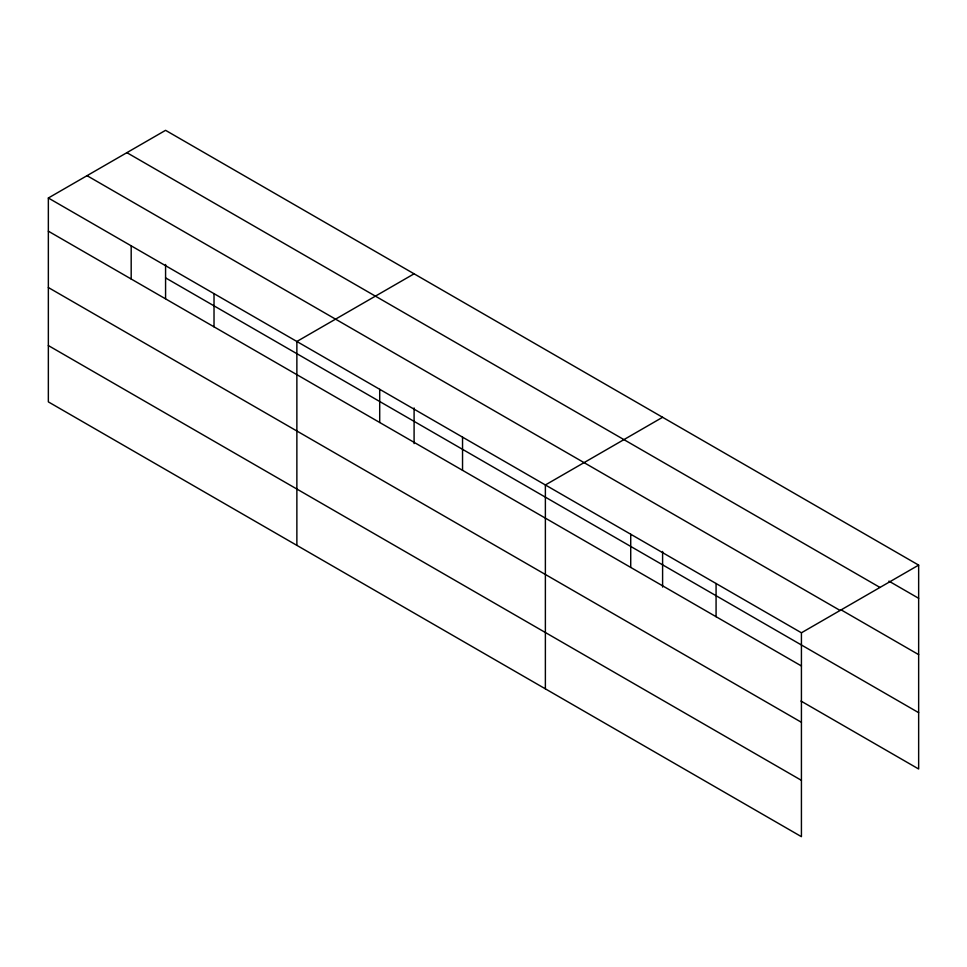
<?xml version="1.0" encoding="UTF-8"?>
<svg xmlns="http://www.w3.org/2000/svg" width="967" height="967" viewBox="0 0 967 967"><rect width="100%" height="100%" fill="white"/><g stroke="black" fill="none" stroke-linecap="round" stroke-linejoin="round"><path stroke-width="1.45" d="M801.425 722.301L801.425 632.793L48.35 198.005L48.35 401.885L801.425 836.673L801.425 722.301L48.35 287.525M800.978 701.051L918.65 768.995L918.65 565.115L165.575 130.327L48.35 198.005M414.094 273.806L296.869 341.484L296.869 545.364M662.6 417.285L545.376 484.963L545.376 688.842M801.425 632.793L918.65 565.115M888.903 581.119L918.65 598.295M126.895 152.665L879.97 587.44M841.06 609.826L918.65 654.623M87.03 175.668L840.105 610.455M165.575 277.88L918.65 712.667M48.35 231.186L801.425 665.973M48.35 345.557L801.425 780.345M716.076 583.512L716.076 616.692M662.6 551.444L662.6 587.066M630.726 534.243L630.726 567.424M462.54 437.132L462.54 470.325M414.094 407.965L414.094 443.599M379.705 389.314L379.705 422.494M214.021 293.654L214.021 326.846M165.575 264.487L165.575 298.634M131.186 245.836L131.186 279.016"/></g></svg>
